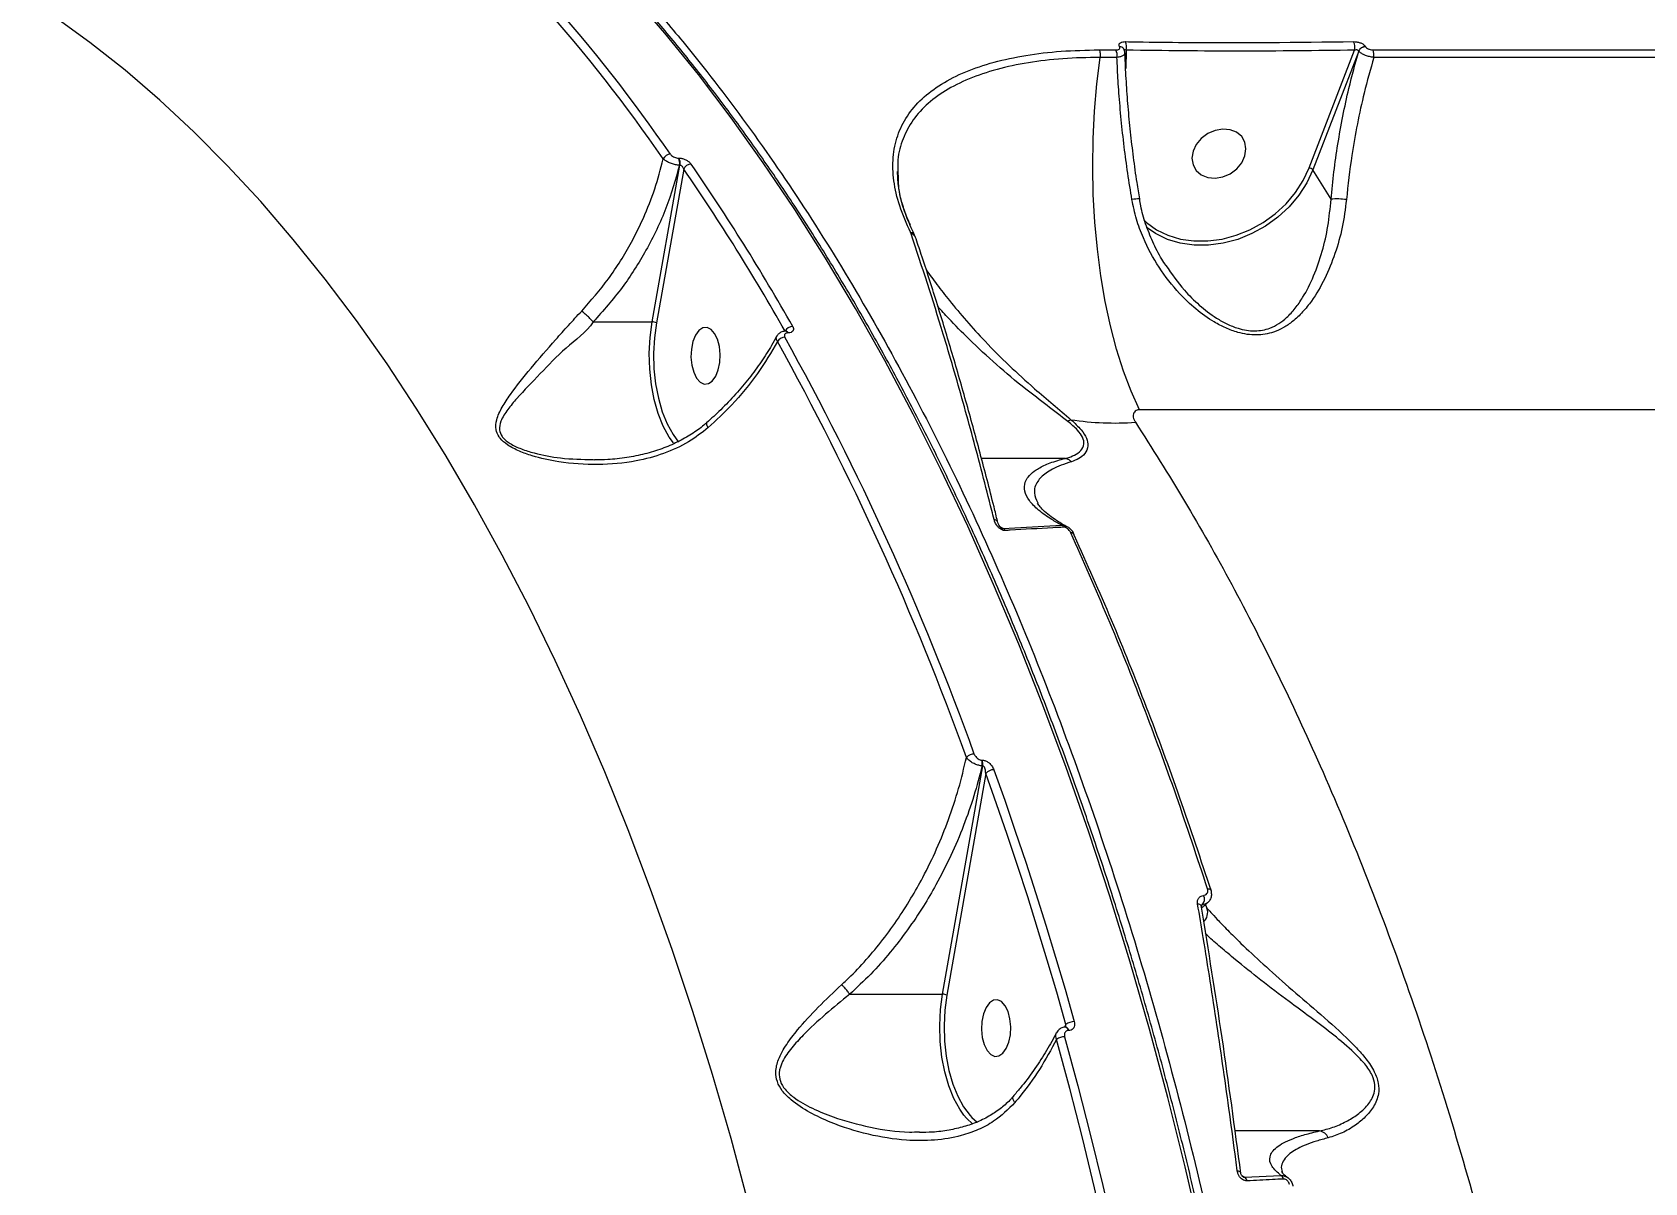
# Model space of a CAD drawing. Header units: millimetres. Extents: x -8327 to 9087, y -6583 to 5996.
# Drawn here: x 5756.7 to 6012, y 403.4 to 585.5 of the extents above; entities that cross this region are included whole.
import ezdxf

# ---------------------------------------------------------------- set-up
doc = ezdxf.new("R2010")
doc.units = ezdxf.units.MM
doc.layers.add('DIKOM_ОБЪЕКТ', color=7, linetype='Continuous')
doc.layers.add('DIKOM_РАЗМЕР_ОБЪЕКТА', color=7, linetype='Continuous')
doc.styles.add('style1', font='arial.ttf', dxfattribs={"width": 0.8})
doc.dimstyles.new('1-50', dxfattribs={"dimtxt": 300, "dimasz": 200, "dimexe": 100, "dimexo": 0, "dimgap": 100, "dimtad": 1, "dimtxsty": 'style1', "dimcen": 200, "dimclrd": 7, "dimclre": 7, "dimclrt": 7, "dimadec": 1, "dimazin": 2, "dimtfac": 1, "dimtmove": 0, "dimatfit": 2, "dimfxl": 0, "dimlwd": 25, "dimlwe": 18, "dimarcsym": 0})

# ---------------------------------------------------------------- blocks, each defined once
blk = doc.blocks.new('*D9')
at = {"layer": 'Defpoints', "color": 0, "transparency": 16777216}
for p in [(7087.37, 843.9), (-4957.59, 227.93), (7087.37, -4838.64)]:
    blk.add_point(p, dxfattribs=at)
at = {"layer": 'DIKOM_РАЗМЕР_ОБЪЕКТА', "color": 7, "lineweight": 18, "transparency": 16777216}
for p, q in [((7087.37, 843.9), (7087.37, -4938.64)), ((-4957.59, 227.93), (-4957.59, -4938.64))]:
    blk.add_line(p, q, dxfattribs=at)
at = {"layer": 'DIKOM_РАЗМЕР_ОБЪЕКТА', "color": 7, "lineweight": 25, "transparency": 16777216}
blk.add_line((-4757.59, -4838.64), (6887.37, -4838.64), dxfattribs=at)
at = {"layer": 'DIKOM_РАЗМЕР_ОБЪЕКТА', "color": 7, "transparency": 16777216}
for points in [[(-4757.59, -4805.31), (-4757.59, -4871.97), (-4957.59, -4838.64)], [(6887.37, -4805.31), (6887.37, -4871.97), (7087.37, -4838.64)]]:
    blk.add_solid(points, dxfattribs=at)
at = {"layer": 'DIKOM_РАЗМЕР_ОБЪЕКТА', "color": 7, "transparency": 16777216, "insert": (4098.94, -4585.47), "char_height": 300, "attachment_point": 5, "style": 'style1'}
blk.add_mtext('12040', dxfattribs=at)

msp = doc.modelspace()

# ---------------------------------------------------------------- linework, layer by layer
at = {"layer": 'DIKOM_ОБЪЕКТ', "color": 7, "linetype": 'Continuous', "lineweight": 15}
for p, q in [((5925.603, 582.758), (5928.276, 582.758)), ((5928.852, 583.271), (5928.844, 583.286)), ((5929.9, 582.712), (5929.818, 579.791)), ((5958.849, 564.07), (5966.04, 582.712)), ((5966.715, 582.581), (5959.45, 563.75)), ((5966.723, 582.567), (5966.715, 582.581)), ((5967.779, 583.286), (5967.787, 583.271)), ((5968.972, 582.758), (6031.501, 582.758)), ((5928.436, 581.575), (5925.764, 581.575)), ((6031.587, 581.575), (5969.103, 581.575)), ((5854.845, 539.699), (5859.253, 564.5)), ((5859.003, 565.63), (5859.072, 565.63)), ((5859.253, 564.5), (5859.184, 564.5)), ((5859.845, 563.888), (5855.517, 539.537)), ((5893.75, 562.473), (5893.671, 563.526)), ((5893.767, 563.49), (5893.797, 562.415)), ((5962.327, 559.114), (5959.45, 563.75)), ((5932.007, 559.157), (5932.005, 559.16)), ((5895.856, 553.656), (5895.766, 553.88)), ((5895.866, 553.626), (5895.856, 553.656)), ((5896.507, 553.17), (5896.503, 553.181)), ((5845.512, 539.699), (5854.845, 539.699)), ((5876.043, 538.219), (5875.996, 538.219)), ((5876.391, 537.957), (5876.344, 537.957)), ((6079.409, 525.8), (5931.999, 525.8)), ((5845.488, 517.905), (5845.701, 517.894)), ((5920.178, 518.085), (5906.986, 518.085)), ((5915.892, 511.064), (5915.903, 511.03)), ((5909.573, 507.959), (5909.528, 508.143)), ((5909.9, 507.328), (5910.415, 507.009)), ((5910.415, 507.009), (5919.669, 507.526)), ((5907.021, 470.335), (5907.11, 470.335)), ((5900.835, 433.281), (5907.177, 469.436)), ((5907.668, 468.24), (5901.507, 433.119)), ((5907.177, 469.436), (5907.088, 469.436)), ((5941.773, 447.326), (5941.908, 447.414)), ((5942.401, 447.463), (5942.338, 447.394)), ((5942.437, 447.439), (5942.683, 446.895)), ((5886.126, 433.281), (5900.835, 433.281)), ((5920.182, 428.052), (5920.365, 428.472)), ((5920.332, 428.059), (5920.304, 428.059)), ((5920.785, 427.534), (5920.757, 427.534)), ((5960.489, 411.651), (5947.062, 411.651)), ((5948.196, 404.573), (5948.62, 404.31)), ((5948.62, 404.31), (5954.391, 404.593))]:
    msp.add_line(p, q, dxfattribs=at)
at = {"layer": 'DIKOM_ОБЪЕКТ', "color": 7, "linetype": 'Continuous', "lineweight": 15, "flags": 128}
for points in [[(5941.816, 394.844), (5939.238, 405.958), (5936.495, 416.922), (5933.589, 427.726), (5930.523, 438.362), (5927.299, 448.821), (5923.92, 459.094), (5920.389, 469.173), (5916.709, 479.048), (5912.883, 488.711), (5908.913, 498.155), (5904.805, 507.371), (5900.561, 516.352), (5896.184, 525.09), (5891.678, 533.578), (5887.048, 541.809), (5882.296, 549.775), (5877.427, 557.469), (5872.445, 564.887), (5867.355, 572.02), (5862.161, 578.864), (5856.865, 585.412), (5851.475, 591.659)], [(5870.121, 400.129), (5867.335, 410.449), (5864.387, 420.598), (5861.282, 430.568), (5858.022, 440.35), (5854.609, 449.934), (5851.047, 459.311), (5847.34, 468.474), (5843.49, 477.412), (5839.502, 486.118), (5835.379, 494.584), (5831.125, 502.803), (5826.744, 510.765), (5822.24, 518.464), (5817.617, 525.893), (5812.879, 533.045), (5808.031, 539.912), (5803.079, 546.49), (5798.024, 552.771), (5792.873, 558.75), (5787.631, 564.421), (5782.302, 569.78), (5776.892, 574.82), (5771.405, 579.537), (5765.846, 583.927), (5760.221, 587.986)], [(5931.999, 525.8), (5930.681, 528.722), (5929.47, 531.924), (5928.377, 535.38), (5927.41, 539.065), (5926.576, 542.949), (5925.882, 547.003), (5925.332, 551.194), (5924.933, 555.49), (5924.686, 559.857), (5924.593, 564.263), (5924.656, 568.671), (5924.874, 573.049), (5925.244, 577.361), (5925.764, 581.575)], [(5945.186, 570.231), (5943.968, 570.021), (5942.8, 569.512), (5941.777, 568.746), (5940.981, 567.785), (5940.476, 566.707), (5940.305, 565.599), (5940.48, 564.551), (5940.987, 563.648), (5941.785, 562.963), (5942.81, 562.551), (5943.979, 562.446), (5945.197, 562.657), (5946.365, 563.165), (5947.388, 563.931), (5948.184, 564.892), (5948.689, 565.97), (5948.861, 567.078), (5948.686, 568.126), (5948.178, 569.029), (5947.38, 569.715), (5946.355, 570.126), (5945.186, 570.231)], [(5932.669, 555.833), (5933.098, 555.445), (5934.694, 554.301), (5936.507, 553.42), (5938.496, 552.822), (5940.619, 552.52), (5942.828, 552.52), (5945.076, 552.822), (5947.313, 553.42), (5949.49, 554.301), (5951.559, 555.445), (5953.477, 556.827), (5955.199, 558.417), (5956.69, 560.181), (5957.915, 562.079), (5958.849, 564.07)], [(5959.45, 563.75), (5958.487, 561.696), (5957.223, 559.738), (5955.686, 557.92), (5953.91, 556.28), (5951.933, 554.854), (5949.798, 553.675), (5947.553, 552.767), (5945.247, 552.15), (5942.929, 551.838), (5940.65, 551.838), (5938.461, 552.15), (5936.41, 552.767), (5934.54, 553.675), (5933.237, 554.572)], [(5858.226, 520.545), (5857.562, 521.482), (5856.614, 523.207), (5855.812, 525.194), (5855.176, 527.394), (5854.72, 529.757), (5854.455, 532.227), (5854.388, 534.746), (5854.518, 537.257), (5854.845, 539.699)], [(5855.517, 539.537), (5855.201, 537.169), (5855.074, 534.734), (5855.14, 532.291), (5855.397, 529.896), (5855.838, 527.605), (5856.455, 525.471), (5857.232, 523.546), (5858.151, 521.872), (5859.032, 520.673)], [(5865.319, 532.096), (5865.564, 533.285), (5865.627, 534.56), (5865.502, 535.818), (5865.2, 536.956), (5864.745, 537.884), (5864.173, 538.524), (5863.532, 538.826), (5862.873, 538.765), (5862.25, 538.346), (5861.712, 537.603), (5861.305, 536.596), (5861.06, 535.407), (5860.997, 534.132), (5861.122, 532.874), (5861.424, 531.736), (5861.879, 530.809), (5862.45, 530.169), (5863.091, 529.867), (5863.75, 529.928), (5864.374, 530.347), (5864.911, 531.089), (5865.319, 532.096)], [(5920.365, 428.472), (5918.905, 433.59), (5917.407, 438.668), (5915.873, 443.705), (5914.303, 448.7), (5912.697, 453.652), (5911.055, 458.56), (5909.379, 463.423), (5907.668, 468.24)], [(5908.947, 468.814), (5910.662, 463.985), (5912.342, 459.111), (5913.988, 454.191), (5915.598, 449.227), (5917.171, 444.22), (5918.709, 439.171), (5920.21, 434.081), (5921.675, 428.95)], [(5942.778, 449.966), (5942.907, 449.963), (5943.025, 449.946), (5943.126, 449.918), (5943.209, 449.878), (5943.272, 449.827), (5943.313, 449.767), (5943.331, 449.699), (5943.325, 449.624)], [(5941.203, 447.598), (5941.35, 447.572), (5941.481, 447.532), (5941.591, 447.478), (5941.678, 447.413), (5941.739, 447.338), (5941.772, 447.254), (5941.775, 447.238)], [(5941.775, 447.238), (5941.777, 447.166), (5941.752, 447.075)], [(5904.216, 414.127), (5903.552, 415.064), (5902.604, 416.79), (5901.803, 418.776), (5901.167, 420.976), (5900.711, 423.339), (5900.446, 425.809), (5900.378, 428.329), (5900.509, 430.839), (5900.835, 433.281)], [(5901.507, 433.119), (5901.191, 430.751), (5901.064, 428.317), (5901.13, 425.874), (5901.387, 423.478), (5901.829, 421.187), (5902.445, 419.054), (5903.222, 417.128), (5904.141, 415.455), (5905.181, 414.073), (5905.457, 413.777)], [(5911.31, 425.679), (5911.555, 426.868), (5911.617, 428.143), (5911.492, 429.4), (5911.19, 430.539), (5910.735, 431.466), (5910.164, 432.106), (5909.522, 432.408), (5908.863, 432.347), (5908.24, 431.928), (5907.703, 431.185), (5907.295, 430.178), (5907.05, 428.989), (5906.987, 427.714), (5907.112, 426.457), (5907.414, 425.318), (5907.87, 424.391), (5908.441, 423.751), (5909.082, 423.449), (5909.741, 423.51), (5910.364, 423.929), (5910.901, 424.672), (5911.31, 425.679)], [(5920.146, 426.562), (5922.242, 418.789), (5924.252, 410.932), (5926.179, 402.996), (5928.019, 394.984), (5929.773, 386.898), (5931.44, 378.743), (5933.018, 370.523), (5934.508, 362.24)], [(5933.201, 361.944), (5931.714, 370.208), (5930.139, 378.411), (5928.476, 386.547), (5926.726, 394.615), (5924.89, 402.61), (5922.968, 410.528), (5920.961, 418.367), (5918.871, 426.123)], [(5905.605, 412.698), (5904.625, 413.639), (5904.216, 414.127)], [(5905.457, 413.777), (5906.318, 413.015), (5906.357, 412.985)], [(5947.481, 405.329), (5947.623, 405.307), (5947.748, 405.273), (5947.852, 405.229), (5947.934, 405.176), (5947.99, 405.116), (5948.019, 405.049), (5948.022, 405.03)]]:
    msp.add_lwpolyline(points, dxfattribs=at)
at = {"layer": 'DIKOM_ОБЪЕКТ', "color": 7, "linetype": 'Continuous', "lineweight": 15}
for centre, radius, start, end in [((5654.813, 427.044), 244.716, 34.45462, 49.01591), ((5655.5, 427.482), 245.263, 34.45461, 49.01555), ((5926.498, 581.915), 1.967, 350.05857, 25.37201), ((5928.873, 582.544), 0.742, 31.91317, 92.23511), ((5928.882, 582.53), 0.742, 32.25103, 92.27991), ((5927.812, 583.23), 2.151, 346.0751, 22.7041), ((5963.825, 583.167), 2.262, 348.38856, 23.2458), ((5967.805, 582.091), 1.195, 91.22317, 155.76957), ((5967.813, 582.076), 1.195, 91.22475, 155.76352), ((5966.773, 581.915), 2.355, 351.69672, 20.95767), ((5857.796, 564.911), 1.331, 92.51893, 154.02455), ((5857.608, 564.828), 1.61, 348.25858, 29.90972), ((5857.668, 564.826), 1.618, 348.37068, 29.79762), ((5861.064, 563.365), 1.326, 92.32021, 156.75852), ((5578.104, 369.775), 343.552, 29.50431, 34.56597), ((5577.475, 369.349), 342.897, 29.50576, 34.56502), ((5958.731, 563.126), 0.952, 40.93624, 82.85685), ((5931.897, 553.456), 5.705, 88.92023, 101.03301), ((5963.334, 550.232), 8.939, 80.79777, 96.46303), ((5895.808, 552.913), 0.745, 20.83955, 86.26233), ((5895.827, 552.892), 0.735, 22.75241, 86.94397), ((5854.86, 538.289), 1.41, 62.23232, 90.61555), ((5877.143, 537.558), 1.412, 91.59921, 151.63258), ((5875.91, 535.842), 1.437, 91.81897, 148.37464), ((5477.956, 316.578), 453.654, 19.8693, 29.01178), ((5478.207, 316.751), 454.712, 19.86992, 29.01131), ((5875.949, 537.795), 0.427, 22.36351, 83.65814), ((5875.998, 537.796), 0.424, 22.26044, 84.59672), ((5921.853, 522.319), 2.026, 110.06643, 126.25457), ((5928.028, 569.012), 45.314, 261.28046, 274.21441), ((5908.963, 507.751), 0.656, 19.74599, 88.01249), ((5910.193, 506.445), 0.606, 23.43292, 68.48092), ((5919.441, 506.981), 0.591, 22.21854, 67.23726), ((5921.191, 505.764), 0.559, 33.95832, 98.36249), ((5921.344, 505.927), 0.345, 351.66242, 25.54035), ((5905.867, 469.549), 1.752, 90.60251, 136.09516), ((5905.306, 469.756), 1.81, 349.81906, 18.6694), ((5905.399, 469.755), 1.807, 349.81669, 18.73216), ((5908.953, 467.087), 1.727, 90.19424, 138.10221), ((5940.973, 448.702), 1.891, 295.11825, 316.22306), ((5941.045, 448.324), 1.254, 313.49647, 28.27835), ((5940.801, 446.218), 2, 311.45812, 19.7874), ((5900.85, 431.871), 1.41, 62.23872, 90.62769), ((5921.665, 426.947), 2.003, 89.71152, 130.4464), ((5920.149, 424.48), 2.082, 90.07768, 127.86553), ((5920.162, 427.479), 0.597, 5.26361, 76.10171), ((5920.196, 427.482), 0.591, 5.04835, 77.33364), ((5960.161, 409.79), 1.89, 24.02115, 80.00944), ((5948.258, 403.623), 0.776, 8.81621, 62.21363), ((5954.02, 403.917), 0.771, 8.08289, 61.20967)]:
    msp.add_arc(centre, radius, start, end, dxfattribs=at)
for points, knots in [([(5960.117, 228.93), (5960.11, 230.95), (5960.09, 236.81), (5959.932, 246.505), (5959.589, 258.003), (5959.082, 269.48), (5958.414, 280.925), (5957.584, 292.33), (5956.593, 303.687), (5955.442, 314.986), (5954.131, 326.221), (5952.662, 337.382), (5951.036, 348.46), (5949.254, 359.448), (5947.317, 370.337), (5945.227, 381.119), (5942.985, 391.787), (5940.593, 402.331), (5938.052, 412.744), (5935.365, 423.018), (5932.534, 433.146), (5929.56, 443.12), (5926.447, 452.932), (5923.195, 462.575), (5919.809, 472.042), (5916.289, 481.325), (5912.639, 490.418), (5908.862, 499.314), (5904.959, 508.006), (5900.935, 516.488), (5896.792, 524.753), (5892.534, 532.796), (5888.162, 540.608), (5883.682, 548.187), (5879.094, 555.524), (5874.405, 562.615), (5869.616, 569.455), (5864.731, 576.037), (5859.755, 582.358), (5854.69, 588.413), (5849.54, 594.196), (5844.31, 599.703), (5839.003, 604.93), (5833.623, 609.874), (5828.176, 614.529), (5822.663, 618.894), (5817.09, 622.963), (5811.461, 626.734), (5805.781, 630.209), (5800.051, 633.361), (5795.433, 635.7), (5792.712, 636.877), (5791.93, 637.215)], [0, 0, 0, 0, 0.010755, 0.031188, 0.0516215, 0.072055, 0.0924886, 0.1129223, 0.1333561, 0.1537901, 0.1742242, 0.1946586, 0.2150932, 0.235528, 0.2559632, 0.2763986, 0.2968344, 0.3172705, 0.3377071, 0.3581441, 0.3785815, 0.3990193, 0.4194578, 0.4398966, 0.460336, 0.4807761, 0.5012166, 0.5216577, 0.5420997, 0.5625421, 0.5829849, 0.6034284, 0.6238727, 0.644317, 0.6647622, 0.6852076, 0.7056533, 0.7260989, 0.7465444, 0.7669898, 0.7874345, 0.8078783, 0.8283208, 0.8487618, 0.8692004, 0.8896367, 0.9100697, 0.9304986, 0.9509237, 0.9713434, 0.991758, 1, 1, 1, 1]), ([(5853.636, 591.157), (5855.664, 588.82), (5861.168, 582.475), (5869.865, 571.175), (5879.599, 557.006), (5888.922, 541.767), (5897.796, 525.551), (5906.177, 508.426), (5914.037, 490.44), (5921.349, 471.605), (5928.113, 451.969), (5934.313, 431.599), (5939.923, 410.594), (5944.912, 389.048), (5949.262, 367.024), (5952.951, 344.552), (5955.986, 321.675), (5958.365, 298.469), (5960.077, 275.043), (5961.112, 251.505), (5961.462, 227.928), (5961.112, 204.351), (5960.077, 180.813), (5958.365, 157.387), (5955.987, 134.181), (5952.95, 111.305), (5949.262, 88.832), (5944.912, 66.808), (5939.923, 45.263), (5934.314, 24.257), (5928.113, 3.888), (5921.349, -15.748), (5914.376, -33.703), (5907.287, -50.081), (5900.167, -64.999), (5892.667, -79.261), (5884.821, -92.802), (5876.702, -105.508), (5868.33, -117.344), (5860.64, -127.227), (5855.664, -132.963), (5853.636, -135.3)], [0, 0, 0, 0, 0.0156535, 0.0424906, 0.0694123, 0.0963772, 0.1233419, 0.1502637, 0.1771008, 0.2039378, 0.2308596, 0.2578243, 0.2847891, 0.3117108, 0.3385479, 0.3653847, 0.392306, 0.4192705, 0.446235, 0.4731564, 0.4999931, 0.5268301, 0.5537517, 0.5807164, 0.607681, 0.6346026, 0.6614395, 0.6882765, 0.7151981, 0.7421628, 0.7691275, 0.7960491, 0.822886, 0.845964, 0.8691648, 0.8923928, 0.9156209, 0.9388217, 0.9615842, 0.9843465, 1, 1, 1, 1]), ([(5895.766, 553.88), (5895.139, 555.282), (5893.885, 558.084), (5892.999, 562.059), (5892.872, 565.794), (5893.582, 569.231), (5895.112, 572.333), (5897.446, 575.067), (5900.549, 577.413), (5904.382, 579.352), (5908.874, 580.869), (5913.959, 581.951), (5919.528, 582.631), (5923.577, 582.716), (5925.603, 582.758)], [0, 0, 0, 0, 0.0836186, 0.1671651, 0.2504165, 0.3338511, 0.4173032, 0.5004868, 0.5837367, 0.6671356, 0.750455, 0.8333971, 0.9166263, 1, 1, 1, 1]), ([(5925.603, 582.758), (5925.638, 582.688), (5925.71, 582.549), (5925.773, 582.243), (5925.798, 581.905), (5925.776, 581.685), (5925.764, 581.575)], [0, 0, 0, 0, 0.2500397, 0.499962, 0.7499809, 1, 1, 1, 1]), ([(5928.276, 582.758), (5928.278, 582.758), (5928.38, 582.758), (5928.57, 582.778), (5928.756, 582.854), (5928.876, 582.964), (5928.926, 583.1), (5928.876, 583.216), (5928.852, 583.271)], [0, 0, 0, 0, 0.00445399, 0.21978442, 0.43550771, 0.568167, 0.79380708, 1, 1, 1, 1]), ([(5929.687, 582.273), (5929.668, 582.181), (5929.638, 582.031), (5929.392, 581.828), (5929.026, 581.658), (5928.633, 581.603), (5928.436, 581.575)], [0, 0, 0, 0, 0.2701389, 0.4409574, 0.718761, 1, 1, 1, 1]), ([(5928.844, 583.286), (5928.818, 583.342), (5928.749, 583.487), (5928.783, 583.709), (5928.983, 583.909), (5929.33, 584.041), (5929.641, 584.054), (5929.797, 584.06)], [0, 0, 0, 0, 0.1342672, 0.3469706, 0.5631909, 0.7817464, 1, 1, 1, 1]), ([(5929.512, 582.921), (5929.509, 582.926), (5929.504, 582.933), (5929.501, 582.94), (5929.5, 582.941)], [0, 0, 0, 0, 0.7871485, 1, 1, 1, 1]), ([(5929.673, 582.299), (5929.672, 582.396), (5929.67, 582.621), (5929.563, 582.813), (5929.503, 582.922)], [0, 0, 0, 0, 0.4350979, 1, 1, 1, 1]), ([(5929.9, 582.712), (5929.849, 582.728), (5929.748, 582.758), (5929.635, 582.757), (5929.568, 582.726), (5929.568, 582.682), (5929.567, 582.666)], [0, 0, 0, 0, 0.2896386, 0.569992, 0.8358626, 1, 1, 1, 1]), ([(5932.032, 559.164), (5931.891, 560.025), (5931.531, 562.217), (5931.047, 565.768), (5930.574, 569.789), (5930.191, 573.793), (5929.91, 577.733), (5929.751, 580.568), (5929.717, 582.044), (5929.712, 582.272)], [0, 0, 0, 0, 0.1102911, 0.2807108, 0.452138, 0.6242135, 0.7965233, 0.9685453, 1, 1, 1, 1]), ([(5929.797, 584.06), (5930.417, 584.05), (5933.518, 584), (5945.523, 583.853), (5956.961, 583.969), (5965.903, 584.06)], [0, 0, 0, 0, 0.05170692, 0.25855567, 1, 1, 1, 1]), ([(5966.04, 582.712), (5960.002, 582.636), (5947.924, 582.485), (5935.909, 582.636), (5929.9, 582.712)], [0, 0, 0, 0, 0.4999109, 1, 1, 1, 1]), ([(5962.327, 559.114), (5962.469, 560.563), (5962.751, 563.46), (5963.384, 567.864), (5964.176, 572.278), (5965.246, 577.242), (5966.181, 580.613), (5966.723, 582.567)], [0, 0, 0, 0, 0.1825611, 0.3651195, 0.55303, 0.7409476, 1, 1, 1, 1]), ([(5965.903, 584.06), (5966.07, 584.054), (5966.404, 584.041), (5966.915, 583.909), (5967.352, 583.708), (5967.644, 583.487), (5967.741, 583.342), (5967.779, 583.286)], [0, 0, 0, 0, 0.2182516, 0.4368055, 0.6529945, 0.865791, 1, 1, 1, 1]), ([(5966.715, 582.581), (5966.703, 582.602), (5966.672, 582.654), (5966.569, 582.719), (5966.411, 582.758), (5966.225, 582.758), (5966.103, 582.728), (5966.04, 582.712)], [0, 0, 0, 0, 0.1277801, 0.3306877, 0.5438011, 0.7682161, 1, 1, 1, 1]), ([(5969.103, 581.575), (5968.93, 581.597), (5968.543, 581.644), (5968.017, 581.792), (5967.507, 581.99), (5967.071, 582.227), (5966.821, 582.44), (5966.734, 582.552), (5966.723, 582.567)], [0, 0, 0, 0, 0.1805954, 0.4028755, 0.5310445, 0.7495843, 0.9664018, 1, 1, 1, 1]), ([(5967.787, 583.271), (5967.793, 583.262), (5967.833, 583.194), (5967.951, 583.069), (5968.166, 582.938), (5968.421, 582.837), (5968.687, 582.77), (5968.884, 582.762), (5968.972, 582.758)], [0, 0, 0, 0, 0.0340836, 0.2522777, 0.4706305, 0.5981034, 0.819457, 1, 1, 1, 1]), ([(5925.764, 581.575), (5923.773, 581.534), (5919.801, 581.451), (5914.333, 580.786), (5909.337, 579.727), (5904.927, 578.242), (5901.159, 576.345), (5898.109, 574.051), (5895.799, 571.377), (5894.328, 568.327), (5893.647, 565.682), (5893.741, 563.97), (5893.767, 563.49)], [0, 0, 0, 0, 0.10682908, 0.21301046, 0.31922945, 0.42605635, 0.53205776, 0.63883867, 0.74519964, 0.85138312, 0.95835456, 1, 1, 1, 1]), ([(5930.806, 559.056), (5930.579, 560.449), (5930.127, 563.236), (5929.565, 567.47), (5929.095, 571.716), (5928.744, 575.826), (5928.538, 579.106), (5928.462, 580.959), (5928.436, 581.575)], [0, 0, 0, 0, 0.1827934, 0.3655935, 0.5537477, 0.7419019, 0.914191, 1, 1, 1, 1]), ([(5969.103, 581.575), (5968.573, 579.707), (5967.597, 576.268), (5966.465, 571.05), (5965.452, 565.402), (5965.017, 561.392), (5964.763, 559.056)], [0, 0, 0, 0, 0.25808056, 0.47500702, 0.69407559, 1, 1, 1, 1]), ([(5843.691, 541.418), (5845.148, 543.086), (5848.099, 546.465), (5851.242, 551.538), (5853.609, 556.335), (5855.353, 560.742), (5856.182, 563.903), (5856.6, 565.493)], [0, 0, 0, 0, 0.2398764, 0.4858767, 0.6394218, 0.8185476, 1, 1, 1, 1]), ([(5859.184, 564.5), (5858.531, 562.225), (5857.206, 557.616), (5854.061, 551.107), (5850.215, 544.988), (5847.093, 541.476), (5845.512, 539.699)], [0, 0, 0, 0, 0.2516548, 0.5098649, 0.7518748, 1, 1, 1, 1]), ([(5859.184, 564.5), (5859.082, 564.507), (5858.788, 564.527), (5858.234, 564.642), (5857.58, 564.867), (5856.985, 565.165), (5856.728, 565.384), (5856.6, 565.493)], [0, 0, 0, 0, 0.1131824, 0.3259096, 0.5479062, 0.7754339, 1, 1, 1, 1]), ([(5857.737, 566.24), (5857.797, 566.169), (5857.917, 566.026), (5858.205, 565.837), (5858.527, 565.701), (5858.804, 565.638), (5858.952, 565.632), (5859.003, 565.63)], [0, 0, 0, 0, 0.2288194, 0.4579615, 0.6786629, 0.8883586, 1, 1, 1, 1]), ([(5859.072, 565.63), (5859.149, 565.627), (5859.375, 565.619), (5859.8, 565.522), (5860.296, 565.31), (5860.736, 565.02), (5860.919, 564.8), (5861.01, 564.69)], [0, 0, 0, 0, 0.1082838, 0.3204695, 0.5430819, 0.7715342, 1, 1, 1, 1]), ([(5859.845, 563.888), (5859.821, 563.959), (5859.774, 564.098), (5859.649, 564.285), (5859.507, 564.416), (5859.395, 564.472), (5859.316, 564.496), (5859.278, 564.498), (5859.253, 564.5)], [0, 0, 0, 0, 0.2554911, 0.4989407, 0.7167872, 0.8616097, 0.9073049, 1, 1, 1, 1]), ([(5896.31, 553.623), (5895.907, 554.501), (5895.101, 556.26), (5894.306, 558.79), (5893.836, 560.871), (5893.772, 562.057), (5893.75, 562.473)], [0, 0, 0, 0, 0.282976, 0.5665628, 0.8477135, 1, 1, 1, 1]), ([(5893.797, 562.415), (5893.8, 562.04), (5893.812, 560.455), (5894.421, 557.981), (5895.351, 555.831), (5895.69, 555.047)], [0, 0, 0, 0, 0.1645821, 0.6957142, 1, 1, 1, 1]), ([(5936.18, 548.66), (5935.968, 548.973), (5935.173, 550.153), (5934.07, 552.345), (5932.949, 555.178), (5932.273, 557.462), (5932.09, 558.799), (5932.04, 559.162)], [0, 0, 0, 0, 0.09977126, 0.37572176, 0.64485865, 0.90360282, 1, 1, 1, 1]), ([(5936.165, 548.653), (5937.102, 547.305), (5938.673, 545.047), (5941.442, 542.304), (5943.728, 540.534), (5945.833, 539.344), (5947.859, 538.525), (5950.282, 538.128), (5952.47, 538.565), (5954.09, 539.405), (5955.434, 540.457), (5956.694, 541.841), (5958.174, 543.991), (5959.651, 546.957), (5960.955, 550.76), (5961.915, 554.827), (5962.189, 557.674), (5962.327, 559.114)], [0, 0, 0, 0, 0.1037201, 0.1738574, 0.2453643, 0.2845517, 0.3247034, 0.3820751, 0.4393639, 0.4786068, 0.5189837, 0.5709704, 0.6237223, 0.7189004, 0.816164, 0.9070329, 1, 1, 1, 1]), ([(5964.763, 559.056), (5964.574, 557.58), (5964.195, 554.626), (5962.992, 550.423), (5961.397, 546.481), (5959.617, 543.442), (5957.869, 541.241), (5956.394, 539.835), (5954.841, 538.766), (5952.982, 537.912), (5950.529, 537.479), (5947.882, 537.87), (5945.647, 538.697), (5943.376, 539.888), (5940.876, 541.686), (5937.886, 544.547), (5934.977, 548.265), (5932.81, 552.31), (5931.453, 555.948), (5931.021, 558.02), (5930.806, 559.056)], [0, 0, 0, 0, 0.0727747, 0.1456246, 0.2220858, 0.2985174, 0.340927, 0.3832934, 0.4164796, 0.4496082, 0.4986458, 0.5477911, 0.5808423, 0.6139641, 0.6710852, 0.728317, 0.8132039, 0.8980748, 0.9490475, 1, 1, 1, 1]), ([(5895.766, 553.88), (5895.855, 553.868), (5896.037, 553.843), (5896.242, 553.724), (5896.312, 553.605), (5896.344, 553.552)], [0, 0, 0, 0, 0.3464195, 0.7102559, 1, 1, 1, 1]), ([(5908.986, 508.407), (5908.864, 508.895), (5908.255, 511.335), (5906.648, 517.606), (5904.107, 526.996), (5900.387, 539.837), (5897.572, 548.421), (5895.866, 553.626)], [0, 0, 0, 0, 0.0299898, 0.1499537, 0.390071, 0.6301899, 1, 1, 1, 1]), ([(5896.532, 553.079), (5896.512, 553.158), (5896.469, 553.317), (5896.377, 553.467), (5896.329, 553.543)], [0, 0, 0, 0, 0.4899012, 1, 1, 1, 1]), ([(5909.528, 508.143), (5909.343, 508.901), (5908.447, 512.575), (5906.779, 518.94), (5904.529, 527.208), (5902.225, 535.205), (5899.869, 542.931), (5897.963, 548.922), (5896.825, 552.25), (5896.508, 553.177)], [0, 0, 0, 0, 0.0463712, 0.2248519, 0.4025395, 0.579503, 0.7559367, 0.9320355, 1, 1, 1, 1]), ([(5935.922, 549.037), (5935.956, 548.967), (5936.021, 548.829), (5936.117, 548.711), (5936.165, 548.653)], [0, 0, 0, 0, 0.5088116, 1, 1, 1, 1]), ([(5898.247, 547.923), (5898.793, 547.169), (5899.896, 545.647), (5902.023, 542.92), (5904.56, 539.89), (5907.706, 536.418), (5911.329, 532.792), (5914.973, 529.457), (5918.336, 526.634), (5920.218, 525.026), (5921.158, 524.222)], [0, 0, 0, 0, 0.1064222, 0.2147755, 0.344429, 0.4741443, 0.6282393, 0.7823408, 0.8912985, 1, 1, 1, 1]), ([(5863.726, 522.964), (5862.717, 522.179), (5860.55, 520.494), (5856.658, 518.76), (5851.846, 517.464), (5846.23, 516.953), (5840.664, 517.351), (5836.495, 518.255), (5833.787, 519.213), (5832.003, 520.12), (5831.012, 520.971), (5830.398, 521.789), (5829.995, 522.784), (5830.175, 524.385), (5831.048, 526.216), (5832.824, 528.885), (5835.635, 532.377), (5838.84, 536.087), (5841.579, 539.149), (5842.984, 540.659), (5843.691, 541.418)], [0, 0, 0, 0, 0.0590581, 0.1267738, 0.1965331, 0.2900025, 0.3861937, 0.4527703, 0.4864319, 0.520909, 0.548914, 0.5542534, 0.5800485, 0.6152126, 0.6617355, 0.7094957, 0.806142, 0.9056087, 0.9525554, 1, 1, 1, 1]), ([(5845.51, 539.7), (5845.378, 539.846), (5845.114, 540.138), (5844.623, 540.62), (5844.185, 541.017), (5843.877, 541.274), (5843.738, 541.381), (5843.691, 541.418)], [0, 0, 0, 0, 0.2487612, 0.4975662, 0.746312, 0.9126905, 1, 1, 1, 1]), ([(5920.655, 523.953), (5919.564, 524.794), (5917.38, 526.477), (5913.502, 529.416), (5909.32, 532.925), (5905.235, 536.708), (5902.148, 539.839), (5900.649, 541.509), (5900.098, 542.122)], [0, 0, 0, 0, 0.1487363, 0.2979005, 0.51042, 0.7228455, 0.898279, 1, 1, 1, 1]), ([(5845.51, 539.7), (5845.51, 539.699), (5844.392, 538.023), (5840.956, 535.611), (5837.092, 531.394), (5833.968, 528.282), (5831.935, 525.827), (5830.891, 524.195), (5830.55, 522.734), (5830.885, 521.829), (5831.447, 521.098), (5832.406, 520.342), (5834.145, 519.555), (5836.826, 518.734), (5840.63, 518.003), (5843.772, 517.94), (5845.488, 517.905)], [0, 0, 0, 0, 0.0000197, 0.1388336, 0.2813214, 0.4275328, 0.4947191, 0.5630279, 0.6112745, 0.6455671, 0.6526475, 0.6903112, 0.7374419, 0.7864555, 0.8833053, 1, 1, 1, 1]), ([(5845.512, 539.699), (5845.512, 539.699), (5845.511, 539.699), (5845.511, 539.699), (5845.51, 539.7), (5845.51, 539.7)], [0, 0, 0, 0, 0.3966163, 0.8160012, 1, 1, 1, 1]), ([(5877.104, 538.97), (5877.154, 538.856), (5877.254, 538.629), (5877.205, 538.325), (5877.007, 538.096), (5876.715, 537.974), (5876.483, 537.962), (5876.391, 537.957)], [0, 0, 0, 0, 0.2150401, 0.4299728, 0.6447403, 0.8591762, 1, 1, 1, 1]), ([(5874.544, 537.45), (5874.289, 536.959), (5873.578, 535.596), (5872.13, 533.367), (5870.235, 530.783), (5868.086, 528.246), (5865.838, 525.874), (5864.219, 524.409), (5863.463, 523.726)], [0, 0, 0, 0, 0.1021475, 0.2839083, 0.4672739, 0.6520045, 0.8376709, 1, 1, 1, 1]), ([(5874.686, 536.595), (5873.696, 534.893), (5871.688, 531.442), (5867.879, 526.847), (5864.98, 524.136), (5863.726, 522.964)], [0, 0, 0, 0, 0.35586286, 0.72148238, 1, 1, 1, 1]), ([(5874.686, 536.595), (5874.622, 536.742), (5874.495, 537.034), (5874.491, 537.324), (5874.58, 537.421), (5874.584, 537.425)], [0, 0, 0, 0, 0.4896076, 0.9789083, 1, 1, 1, 1]), ([(5875.996, 538.219), (5875.996, 538.219), (5875.791, 538.245), (5875.37, 538.143), (5874.873, 537.873), (5874.684, 537.581), (5874.596, 537.444)], [0, 0, 0, 0, 0.0003002, 0.38832701, 0.71526044, 1, 1, 1, 1]), ([(5876.344, 537.957), (5876.281, 537.954), (5876.125, 537.945), (5875.929, 537.864), (5875.798, 537.71), (5875.764, 537.507), (5875.83, 537.354), (5875.864, 537.278)], [0, 0, 0, 0, 0.14236769, 0.35718554, 0.571562, 0.78572022, 1, 1, 1, 1]), ([(5876.125, 538.226), (5876.122, 538.224), (5876.118, 538.221), (5876.061, 538.221), (5876.039, 538.221)], [0, 0, 0, 0, 0.616503, 1, 1, 1, 1]), ([(5863.457, 523.74), (5863.324, 523.615), (5862.6, 522.934), (5861.069, 521.896), (5858.847, 520.628), (5856.365, 519.579), (5853.676, 518.754), (5850.803, 518.197), (5848.125, 517.881), (5846.405, 517.878), (5845.697, 517.876)], [0, 0, 0, 0, 0.0283512, 0.1553534, 0.2898805, 0.4317166, 0.5796989, 0.7321557, 0.889767, 1, 1, 1, 1]), ([(5863.726, 522.964), (5863.71, 522.991), (5863.649, 523.093), (5863.532, 523.32), (5863.44, 523.576), (5863.489, 523.65), (5863.511, 523.683)], [0, 0, 0, 0, 0.0712838, 0.2788913, 0.6763857, 1, 1, 1, 1]), ([(5920.187, 518.085), (5920.187, 518.085), (5920.284, 518.106), (5920.818, 518.244), (5921.737, 518.567), (5922.761, 519.273), (5923.319, 520.23), (5923.092, 521.42), (5922.171, 522.688), (5921.196, 523.502), (5920.655, 523.953)], [0, 0, 0, 0, 0.00027331, 0.04144431, 0.22430208, 0.40656991, 0.5849857, 0.71248997, 0.84045797, 1, 1, 1, 1]), ([(5921.158, 524.222), (5921.728, 523.689), (5922.766, 522.719), (5923.707, 521.263), (5923.956, 519.894), (5923.417, 518.81), (5922.419, 518.007), (5921.622, 517.712), (5921.22, 517.563)], [0, 0, 0, 0, 0.1672667, 0.3043147, 0.4416735, 0.6370338, 0.8167298, 1, 1, 1, 1]), ([(5931.999, 525.8), (5931.909, 525.795), (5931.719, 525.783), (5931.421, 525.668), (5931.166, 525.453), (5930.962, 525.032), (5930.996, 524.599), (5931.16, 524.152), (5931.279, 523.953), (5931.358, 523.821)], [0, 0, 0, 0, 0.0767261, 0.1605524, 0.3173821, 0.4661254, 0.7624951, 0.8428308, 1, 1, 1, 1]), ([(5931.358, 523.821), (5933.974, 519.707), (5939.208, 511.48), (5946.678, 498.193), (5953.847, 484.23), (5960.904, 469.038), (5967.767, 452.63), (5974.353, 434.977), (5980.477, 416.493), (5986.091, 397.206), (5991.155, 377.162), (5995.506, 357.018), (5999.16, 336.867), (6002.149, 316.8), (6004.56, 296.266), (6006.352, 275.316), (6007.502, 254.014), (6007.992, 232.37), (6007.786, 210.457), (6006.857, 188.241), (6005.197, 166.061), (6002.856, 144.445), (5999.899, 123.552), (5996.393, 103.427), (5992.254, 83.499), (5987.472, 63.844), (5982.055, 44.539), (5976.163, 26.115), (5969.845, 8.601), (5963.153, -7.993), (5955.949, -24.047), (5948.229, -39.465), (5940.043, -54.267), (5934.252, -63.399), (5931.358, -67.964)], [0, 0, 0, 0, 0.0283334, 0.0566671, 0.0852827, 0.1138981, 0.1455322, 0.1771903, 0.208824, 0.24139, 0.2739831, 0.3065486, 0.3371873, 0.367849, 0.3984873, 0.4300098, 0.461558, 0.4930803, 0.525743, 0.5584056, 0.5915374, 0.6246693, 0.6557872, 0.6869297, 0.7180481, 0.7500731, 0.7821242, 0.8141497, 0.8447051, 0.8752823, 0.905838, 0.9372174, 0.9686204, 1, 1, 1, 1]), ([(5919.669, 507.526), (5919.149, 507.819), (5917.737, 508.614), (5915.929, 509.914), (5914.451, 511.417), (5913.711, 512.901), (5913.764, 514.144), (5914.344, 515.199), (5915.248, 516.077), (5916.768, 516.961), (5918.492, 517.627), (5919.797, 517.982), (5920.178, 518.085)], [0, 0, 0, 0, 0.0783334, 0.2125917, 0.3472658, 0.4817925, 0.6158492, 0.6916666, 0.7820717, 0.8726202, 0.9628123, 1, 1, 1, 1]), ([(5921.22, 517.563), (5920.653, 517.381), (5918.938, 516.832), (5917.045, 515.793), (5915.637, 514.328), (5915.149, 512.746), (5915.659, 511.592), (5915.892, 511.064)], [0, 0, 0, 0, 0.1012236, 0.3058796, 0.510857, 0.7761332, 1, 1, 1, 1]), ([(5920.178, 518.085), (5920.179, 518.085), (5920.182, 518.085), (5920.185, 518.085), (5920.186, 518.085), (5920.187, 518.085)], [0, 0, 0, 0, 0.4694513, 0.8336802, 1, 1, 1, 1]), ([(5921.22, 517.563), (5921.195, 517.586), (5921.049, 517.727), (5920.715, 517.961), (5920.373, 518.041), (5920.187, 518.085)], [0, 0, 0, 0, 0.0844271, 0.5007288, 1, 1, 1, 1]), ([(5920.522, 507.304), (5920.417, 507.357), (5919.694, 507.726), (5918.651, 508.39), (5917.416, 509.277), (5916.574, 510.055), (5916.048, 510.678), (5915.921, 510.928), (5915.87, 511.027)], [0, 0, 0, 0, 0.03715375, 0.25580659, 0.4726813, 0.68724961, 0.87597536, 1, 1, 1, 1]), ([(5910.749, 506.686), (5910.654, 506.688), (5910.464, 506.692), (5910.16, 506.804), (5909.838, 507.005), (5909.472, 507.361), (5909.156, 507.859), (5909.042, 508.228), (5908.986, 508.407)], [0, 0, 0, 0, 0.1098137, 0.220012, 0.3257065, 0.4924717, 0.7537097, 1, 1, 1, 1]), ([(5910.177, 507.075), (5910.161, 507.085), (5910.112, 507.116), (5910.014, 507.197), (5909.859, 507.364), (5909.681, 507.646), (5909.625, 507.855), (5909.592, 507.977)], [0, 0, 0, 0, 0.036998, 0.1176472, 0.2736185, 0.5757367, 1, 1, 1, 1]), ([(5910.178, 507.077), (5910.192, 507.067), (5910.218, 507.05), (5910.268, 507.028), (5910.305, 507.016), (5910.34, 507.008), (5910.378, 507.003), (5910.401, 507.006), (5910.415, 507.009)], [0, 0, 0, 0, 0.2032957, 0.3713633, 0.5423067, 0.5896635, 0.7563893, 1, 1, 1, 1]), ([(5919.988, 507.204), (5919.42, 507.174), (5916.578, 507.022), (5913.502, 506.848), (5911.006, 506.701), (5910.749, 506.686)], [0, 0, 0, 0, 0.18315909, 0.91585324, 1, 1, 1, 1]), ([(5919.669, 507.526), (5919.85, 507.518), (5920.142, 507.506), (5920.414, 507.356), (5920.519, 507.298)], [0, 0, 0, 0, 0.61578504, 1, 1, 1, 1]), ([(5921.11, 506.317), (5921.041, 506.446), (5920.921, 506.674), (5920.658, 506.948), (5920.411, 507.112), (5920.186, 507.198), (5920.054, 507.202), (5919.988, 507.204)], [0, 0, 0, 0, 0.319613, 0.5618579, 0.7279893, 0.8639359, 1, 1, 1, 1]), ([(5921.628, 506.065), (5921.582, 506.18), (5921.452, 506.506), (5921.087, 506.951), (5920.718, 507.184), (5920.562, 507.283)], [0, 0, 0, 0, 0.24025638, 0.67849565, 1, 1, 1, 1]), ([(5942.778, 449.966), (5941.154, 454.89), (5937.906, 464.739), (5932.621, 479.02), (5927.061, 492.955), (5923.094, 501.863), (5921.11, 506.317)], [0, 0, 0, 0, 0.2491218, 0.498244, 0.7491228, 1, 1, 1, 1]), ([(5921.685, 505.877), (5923.652, 501.463), (5927.588, 492.634), (5933.13, 478.76), (5938.426, 464.475), (5941.692, 454.574), (5943.325, 449.624)], [0, 0, 0, 0, 0.2491222, 0.4982437, 0.7491234, 1, 1, 1, 1]), ([(5884.842, 434.785), (5885.087, 435.012), (5886.319, 436.153), (5888.441, 438.345), (5892.007, 442.573), (5895.096, 447.094), (5897.924, 452.12), (5899.944, 456.286), (5901.839, 460.989), (5903.438, 465.823), (5904.216, 469.117), (5904.605, 470.764)], [0, 0, 0, 0, 0.0242947, 0.1222459, 0.2202154, 0.421513, 0.511887, 0.6322338, 0.7525913, 0.8762934, 1, 1, 1, 1]), ([(5907.088, 469.436), (5907.007, 469.441), (5906.742, 469.46), (5906.254, 469.582), (5905.647, 469.848), (5905.083, 470.221), (5904.755, 470.551), (5904.625, 470.735), (5904.605, 470.764)], [0, 0, 0, 0, 0.08919198, 0.29359084, 0.48953577, 0.71640912, 0.9545658, 1, 1, 1, 1]), ([(5905.849, 471.301), (5905.913, 471.162), (5906.027, 470.916), (5906.312, 470.619), (5906.602, 470.427), (5906.846, 470.344), (5906.981, 470.337), (5907.021, 470.335)], [0, 0, 0, 0, 0.3025017, 0.53467, 0.7254095, 0.9168549, 1, 1, 1, 1]), ([(5907.11, 470.335), (5907.171, 470.332), (5907.382, 470.322), (5907.77, 470.186), (5908.235, 469.873), (5908.675, 469.406), (5908.851, 469.023), (5908.947, 468.814)], [0, 0, 0, 0, 0.0796312, 0.2757187, 0.4707885, 0.71054, 1, 1, 1, 1]), ([(5907.088, 469.436), (5906.676, 467.845), (5905.851, 464.663), (5904.18, 459.911), (5902.187, 455.204), (5900.029, 450.959), (5897.726, 447.043), (5895.32, 443.453), (5892.534, 439.844), (5889.493, 436.4), (5887.246, 434.321), (5886.124, 433.282)], [0, 0, 0, 0, 0.1183259, 0.2366509, 0.358142, 0.4796283, 0.5712572, 0.6768337, 0.7823884, 0.8912117, 1, 1, 1, 1]), ([(5907.668, 468.24), (5907.653, 468.402), (5907.627, 468.688), (5907.524, 469.048), (5907.415, 469.268), (5907.317, 469.378), (5907.245, 469.427), (5907.197, 469.433), (5907.177, 469.436)], [0, 0, 0, 0, 0.350988, 0.6182004, 0.80287, 0.8794619, 0.949345, 1, 1, 1, 1]), ([(5943.325, 449.624), (5943.362, 449.404), (5943.436, 448.964), (5943.261, 448.337), (5942.893, 447.826), (5942.409, 447.512), (5942.051, 447.442), (5941.908, 447.414)], [0, 0, 0, 0, 0.2120934, 0.4240231, 0.6396141, 0.8561824, 1, 1, 1, 1]), ([(5942.15, 448.919), (5942.189, 448.924), (5942.346, 448.947), (5942.58, 449.069), (5942.768, 449.318), (5942.849, 449.628), (5942.801, 449.853), (5942.778, 449.966)], [0, 0, 0, 0, 0.0797969, 0.3180698, 0.5555918, 0.7774184, 1, 1, 1, 1]), ([(5941.203, 447.598), (5941.192, 447.768), (5941.171, 448.106), (5941.373, 448.529), (5941.703, 448.827), (5942.01, 448.89), (5942.15, 448.919)], [0, 0, 0, 0, 0.25916505, 0.51776414, 0.78115363, 1, 1, 1, 1]), ([(5947.481, 405.329), (5947.403, 405.929), (5947.015, 408.931), (5945.976, 416.691), (5944.286, 428.458), (5942.56, 439.502), (5941.502, 445.814), (5941.203, 447.598)], [0, 0, 0, 0, 0.0413725, 0.2068698, 0.5381495, 0.8694297, 1, 1, 1, 1]), ([(5941.752, 447.075), (5942.872, 440.226), (5945.114, 426.505), (5947.033, 412.114), (5947.994, 404.906)], [0, 0, 0, 0, 0.4991774, 1, 1, 1, 1]), ([(5941.777, 447.24), (5941.775, 447.248), (5941.761, 447.31), (5941.78, 447.377), (5941.779, 447.383), (5941.79, 447.387), (5941.795, 447.388)], [0, 0, 0, 0, 0.0421357, 0.3245588, 0.7144101, 1, 1, 1, 1]), ([(5941.908, 447.414), (5941.866, 447.413), (5941.818, 447.411), (5941.798, 447.39), (5941.796, 447.387)], [0, 0, 0, 0, 0.8808624, 1, 1, 1, 1]), ([(5942.241, 447.256), (5942.237, 447.262), (5942.231, 447.272), (5942.364, 447.41), (5942.408, 447.456)], [0, 0, 0, 0, 0.6686397, 1, 1, 1, 1]), ([(5942.315, 447.415), (5942.323, 447.423), (5942.348, 447.449), (5942.529, 447.595), (5942.693, 447.713), (5942.718, 447.73)], [0, 0, 0, 0, 0.2750194, 0.8918349, 1, 1, 1, 1]), ([(5942.683, 446.895), (5942.866, 446.7), (5943.238, 446.304), (5944.341, 445.098), (5945.924, 443.443), (5948.324, 441.062), (5951.559, 438.036), (5955.654, 434.414), (5960.131, 430.566), (5963.802, 427.357), (5966.371, 424.801), (5967.929, 423.036), (5969.208, 421.152), (5969.908, 419.2), (5969.903, 417.216), (5969.097, 415.385), (5967.756, 413.793), (5966.048, 412.399), (5964.051, 411.234), (5962.612, 410.785), (5961.887, 410.559)], [0, 0, 0, 0, 0.0470898, 0.0957452, 0.1543564, 0.2146419, 0.3009839, 0.3896928, 0.4807688, 0.573692, 0.6068264, 0.6403871, 0.6772324, 0.70756, 0.737929, 0.7828375, 0.8286822, 0.8755366, 0.9373329, 1, 1, 1, 1]), ([(5960.489, 411.651), (5961.191, 411.816), (5962.596, 412.147), (5964.634, 413.05), (5966.552, 414.194), (5968.146, 415.623), (5969.171, 417.237), (5969.362, 418.938), (5968.867, 420.604), (5967.562, 422.487), (5965.3, 424.712), (5962.343, 427.172), (5958.977, 429.701), (5955.198, 432.473), (5951.168, 435.552), (5947.526, 438.447), (5944.798, 440.754), (5943.202, 442.161), (5942.568, 442.735), (5942.417, 442.872)], [0, 0, 0, 0, 0.0617735, 0.1235357, 0.1778013, 0.2319122, 0.2805488, 0.309098, 0.3375757, 0.3741083, 0.4227901, 0.4940641, 0.5657455, 0.6373224, 0.7395396, 0.8415934, 0.9102161, 0.9787178, 1, 1, 1, 1]), ([(5912.272, 416.126), (5911.207, 415.063), (5909.478, 413.337), (5906.477, 411.782), (5903.369, 410.697), (5899.542, 410.076), (5894.59, 410.085), (5888.999, 410.974), (5883.873, 412.595), (5879.777, 414.511), (5877.17, 416.175), (5875.441, 417.895), (5874.569, 419.427), (5874.319, 421.164), (5874.843, 423.186), (5876.1, 425.371), (5878.202, 428.109), (5881.087, 431.254), (5883.583, 433.601), (5884.842, 434.785)], [0, 0, 0, 0, 0.0742544, 0.1205074, 0.1678175, 0.2375811, 0.3094405, 0.4056724, 0.5047035, 0.5602499, 0.616854, 0.6484769, 0.6753875, 0.7024595, 0.738687, 0.7871121, 0.8368191, 0.9176565, 1, 1, 1, 1]), ([(5886.124, 433.282), (5886.008, 433.444), (5885.776, 433.768), (5885.367, 434.248), (5885.051, 434.582), (5884.891, 434.737), (5884.842, 434.785)], [0, 0, 0, 0, 0.3253648, 0.6505396, 0.8925607, 1, 1, 1, 1]), ([(5886.126, 433.281), (5884.835, 432.228), (5882.233, 430.106), (5879.19, 427.3), (5876.905, 424.826), (5875.517, 422.892), (5874.862, 421.059), (5875.044, 419.481), (5875.897, 418.106), (5877.613, 416.596), (5880.211, 415.146), (5884.271, 413.492), (5889.419, 412.137), (5894.059, 411.406), (5896.639, 411.479), (5897.169, 411.494)], [0, 0, 0, 0, 0.1152414, 0.2323563, 0.3000508, 0.3688631, 0.4169828, 0.4518006, 0.4865994, 0.5288332, 0.6059815, 0.6853214, 0.8228446, 0.9636399, 1, 1, 1, 1]), ([(5886.124, 433.282), (5886.124, 433.282), (5886.124, 433.281), (5886.125, 433.281), (5886.126, 433.281), (5886.126, 433.281)], [0, 0, 0, 0, 0.2838923, 0.6698694, 1, 1, 1, 1]), ([(5921.675, 428.95), (5921.702, 428.815), (5921.762, 428.526), (5921.691, 428.124), (5921.492, 427.797), (5921.185, 427.577), (5920.918, 427.548), (5920.785, 427.534)], [0, 0, 0, 0, 0.1890223, 0.4045362, 0.6068714, 0.8033504, 1, 1, 1, 1]), ([(5918.829, 427.173), (5918.782, 427.073), (5918.288, 426.02), (5917.103, 424.015), (5915.252, 421.189), (5913.534, 418.873), (5912.367, 417.536), (5911.986, 417.099)], [0, 0, 0, 0, 0.0291546, 0.3074245, 0.5861246, 0.8646487, 1, 1, 1, 1]), ([(5918.871, 426.123), (5918.821, 426.277), (5918.712, 426.608), (5918.724, 426.973), (5918.833, 427.127), (5918.856, 427.158)], [0, 0, 0, 0, 0.4073068, 0.8789925, 1, 1, 1, 1]), ([(5920.305, 428.044), (5920.259, 428.048), (5920.006, 428.073), (5919.547, 427.914), (5919.075, 427.591), (5918.92, 427.277), (5918.863, 427.161)], [0, 0, 0, 0, 0.0748718, 0.4171777, 0.7841175, 1, 1, 1, 1]), ([(5920.757, 427.534), (5920.666, 427.524), (5920.485, 427.504), (5920.276, 427.354), (5920.138, 427.13), (5920.088, 426.854), (5920.128, 426.654), (5920.146, 426.562)], [0, 0, 0, 0, 0.1951863, 0.3900759, 0.5932724, 0.8111148, 1, 1, 1, 1]), ([(5920.297, 428.061), (5920.317, 428.125), (5920.359, 428.258), (5920.363, 428.399), (5920.365, 428.472)], [0, 0, 0, 0, 0.4849209, 1, 1, 1, 1]), ([(5918.871, 426.123), (5918.011, 424.537), (5916.324, 421.425), (5913.907, 418.115), (5912.497, 416.4), (5912.272, 416.126)], [0, 0, 0, 0, 0.4665252, 0.9149942, 1, 1, 1, 1]), ([(5911.99, 417.113), (5911.875, 416.97), (5911.329, 416.287), (5910.126, 415.259), (5908.381, 414.038), (5906.389, 413.039), (5904.198, 412.275), (5901.796, 411.726), (5899.439, 411.413), (5897.857, 411.404), (5897.169, 411.4)], [0, 0, 0, 0, 0.0336532, 0.1603752, 0.2933048, 0.4316501, 0.5745755, 0.720571, 0.8783777, 1, 1, 1, 1]), ([(5912.272, 416.126), (5912.258, 416.146), (5912.141, 416.317), (5911.981, 416.618), (5911.911, 416.936), (5911.997, 417.037), (5912.032, 417.079)], [0, 0, 0, 0, 0.04648768, 0.39491639, 0.74919787, 1, 1, 1, 1]), ([(5954.391, 404.593), (5953.847, 405.074), (5952.712, 406.079), (5952.505, 407.324), (5952.961, 408.324), (5953.674, 409.056), (5954.749, 409.758), (5956.218, 410.428), (5958.075, 411.069), (5959.684, 411.457), (5960.489, 411.651)], [0, 0, 0, 0, 0.1847838, 0.3856897, 0.4882339, 0.590768, 0.6915522, 0.7923243, 0.8961712, 1, 1, 1, 1]), ([(5961.887, 410.559), (5961.243, 410.386), (5959.308, 409.868), (5956.915, 408.875), (5955.277, 407.71), (5954.574, 406.619), (5954.376, 405.841), (5954.541, 405.374), (5954.589, 405.237)], [0, 0, 0, 0, 0.1189486, 0.3573451, 0.6009827, 0.7663165, 0.9316753, 1, 1, 1, 1]), ([(5949.025, 403.742), (5948.903, 403.747), (5948.658, 403.758), (5948.29, 403.934), (5947.969, 404.209), (5947.707, 404.577), (5947.544, 404.965), (5947.499, 405.223), (5947.481, 405.329)], [0, 0, 0, 0, 0.1644459, 0.3291481, 0.4898141, 0.6616472, 0.8613919, 1, 1, 1, 1]), ([(5948.393, 404.37), (5948.389, 404.373), (5948.362, 404.387), (5948.303, 404.437), (5948.223, 404.524), (5948.135, 404.66), (5948.055, 404.842), (5948.038, 404.967), (5948.029, 405.033)], [0, 0, 0, 0, 0.0230287, 0.1341991, 0.2521629, 0.4300118, 0.699113, 1, 1, 1, 1]), ([(5948.393, 404.37), (5948.412, 404.358), (5948.451, 404.335), (5948.513, 404.313), (5948.571, 404.304), (5948.603, 404.308), (5948.62, 404.31)], [0, 0, 0, 0, 0.2288411, 0.4632103, 0.7169648, 1, 1, 1, 1]), ([(5954.783, 404.026), (5954.206, 403.998), (5952.278, 403.906), (5950.365, 403.81), (5949.025, 403.742)], [0, 0, 0, 0, 0.29962835, 1, 1, 1, 1]), ([(5954.391, 404.593), (5954.59, 404.577), (5954.988, 404.544), (5955.538, 404.234), (5955.975, 403.768), (5956.214, 403.285), (5956.282, 402.975), (5956.304, 402.876)], [0, 0, 0, 0, 0.2221822, 0.4444116, 0.6650971, 0.8922354, 1, 1, 1, 1]), ([(5955.517, 404.218), (5955.376, 404.32), (5954.975, 404.611), (5954.657, 404.972), (5954.524, 405.214), (5954.528, 405.201), (5954.53, 405.197)], [0, 0, 0, 0, 0.1799617, 0.5130221, 0.8337618, 1, 1, 1, 1]), ([(5955.77, 403.141), (5955.767, 403.157), (5955.738, 403.273), (5955.657, 403.474), (5955.488, 403.716), (5955.276, 403.898), (5955.03, 404.015), (5954.866, 404.022), (5954.783, 404.026)], [0, 0, 0, 0, 0.03539427, 0.25734683, 0.44810014, 0.628026, 0.81420381, 1, 1, 1, 1])]:
    msp.add_open_spline(points, degree=3, knots=knots, dxfattribs=at)

# ---------------------------------------------------------------- dimensions: what is measured, and where the dimension line sits
at = {"layer": 'DIKOM_РАЗМЕР_ОБЪЕКТА'}
dim = msp.add_linear_dim(base=(7087.366, -4838.641), p1=(-4957.594, 227.929), p2=(7087.366, 843.902), text='12040', dimstyle='1-50', dxfattribs=at)
dim.commit()
dim.dimension.update_dxf_attribs({"geometry": '*D9', "text_midpoint": (4098.945, -4838.641), "dimtype": 160})

doc.saveas('drawing.dxf')
